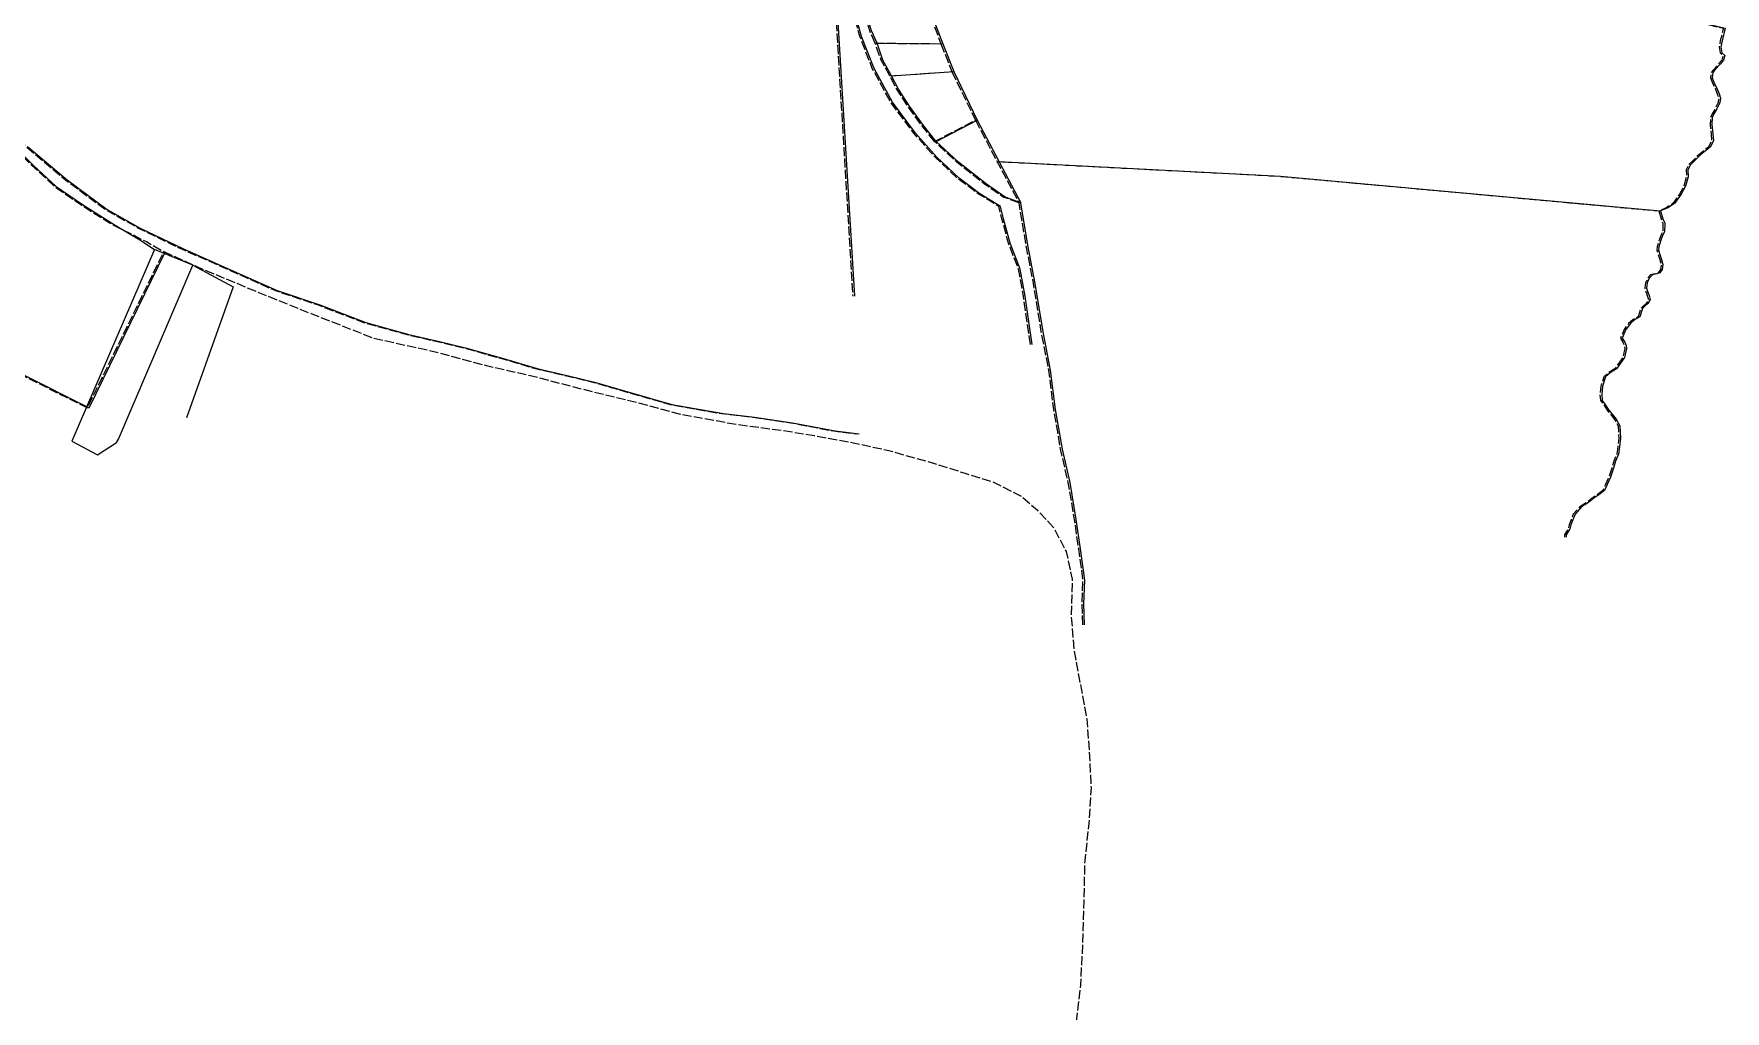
# Model space of a CAD drawing. Header units: millimetres. Extents: x 581621 to 602053, y 1331411 to 1340683.
# Drawn here: x 589759 to 591993, y 1333645 to 1334935 of the extents above; entities that cross this region are included whole.
import ezdxf

# ---------------------------------------------------------------- set-up
doc = ezdxf.new("R2010")
doc.units = ezdxf.units.MM
doc.linetypes.add('ACAD_ISO02W100', pattern=[15, 12, -3])
doc.layers.add('FONDO_MANAGUA', color=8, linetype='ACAD_ISO02W100')
doc.layers.add('Level 50', color=7, linetype='Continuous', lineweight=0)
doc.layers.add('PARCELAS', color=7, linetype='Continuous', lineweight=0)

msp = doc.modelspace()

# ---------------------------------------------------------------- linework, layer by layer
at = {"layer": 'FONDO_MANAGUA', "color": 1}
for p, q in [((590819, 1334950.5), (590840.8, 1334589)), ((590943.4, 1334958.6), (590957.3, 1334922.2)), ((590870.6, 1334922.9), (590957.3, 1334922.2)), ((590957.3, 1334922.2), (590971.9, 1334885.3)), ((590889.8, 1334879.6), (590971.9, 1334885.3)), ((590971.9, 1334885.3), (591002.8, 1334821.1)), ((590948.8, 1334793), (591002.8, 1334821.1)), ((591002.8, 1334821.1), (591060.5, 1334712.1))]:
    msp.add_line(p, q, dxfattribs=at)
at = {"layer": 'FONDO_MANAGUA', "color": 1, "flags": 128}
for points in [[(589865.3, 1335298.8), (589840.1, 1335282.4), (589825, 1335267.4), (589801.6, 1335246.6), (589789.6, 1335228.8), (589780.2, 1335214.6), (589765.9, 1335200.1), (589743.5, 1335181.6), (589701.3, 1335162.3), (589663.1, 1335145.6), (589621.3, 1335127.1), (589576, 1335107.4), (589523.1, 1335083.6), (589484.7, 1335064.9), (589526.3, 1335025.1), (589563, 1334985.6), (589603.9, 1334944.5), (589651.8, 1334887.7), (589701.7, 1334834.4), (589748.9, 1334786.5), (589801.2, 1334742.3), (589854, 1334703.3), (589897.6, 1334678.8), (589954.5, 1334651.2), (590012.9, 1334625.6), (590078.4, 1334596.2), (590134.8, 1334577.3), (590195.3, 1334554), (590252.4, 1334538.1), (590292.6, 1334528.9), (590327.1, 1334520.6), (590377.4, 1334506.5), (590421.9, 1334493.2), (590463.3, 1334483.7), (590497.4, 1334475.5), (590544.6, 1334461.7), (590599.5, 1334446), (590667.8, 1334433.9), (590709, 1334429), (590759.1, 1334421.8), (590815.5, 1334410.9), (590847, 1334407.1)], [(591075.6, 1334524.9), (591066.3, 1334588.7), (591059.8, 1334624.4), (591046.4, 1334659), (591037.8, 1334691.1), (591033.8, 1334707.3), (591006.4, 1334724.2), (590979, 1334744.6), (590949.5, 1334772.4), (590921.4, 1334804), (590891, 1334845), (590866.7, 1334889.4), (590850.3, 1334931.9), (590843.2, 1334957.1)], [(590870.6, 1334922.9), (590863.3, 1334939.2), (590856.9, 1334960.1)], [(591970.6, 1334947.5), (591990.7, 1334942.6), (591986.6, 1334926.1), (591985.1, 1334918.2), (591986.3, 1334910.3), (591990.1, 1334906.5), (591988.6, 1334900.4), (591984, 1334895.1), (591977.6, 1334887.9), (591974.6, 1334884.1), (591973.5, 1334877.3)], [(590889.8, 1334879.6), (590878.4, 1334900.3), (590870.6, 1334922.9)], [(589631.7, 1334893.6), (589681.9, 1334842.1), (589714.6, 1334803.6), (589756.5, 1334761.5), (589786.7, 1334733.7), (589821.4, 1334709.7), (589864.6, 1334682.4), (589908, 1334661), (589931.1, 1334647.7)], [(590948.8, 1334793), (590931.8, 1334814.4), (590913.6, 1334839.6), (590898.9, 1334862.3), (590889.8, 1334879.6)], [(591973.5, 1334877.3), (591976.8, 1334869.4), (591979.8, 1334863.3), (591982.6, 1334856.1), (591984.4, 1334850.5), (591983.6, 1334844.7), (591979.5, 1334836), (591975.7, 1334829.4), (591973.6, 1334824.6), (591973.1, 1334815.5), (591974.4, 1334803.2), (591975.1, 1334793.8), (591970.8, 1334785.7), (591964.6, 1334780.6), (591958, 1334775.5), (591950.4, 1334767.7), (591944.8, 1334762.3), (591941.5, 1334755.7), (591941.9, 1334746.6), (591938.4, 1334734.1), (591932.7, 1334723.4), (591923.8, 1334711), (591914.9, 1334705.4), (591905.5, 1334701.4)], [(591060.5, 1334712.1), (591039.7, 1334719.8), (591015, 1334736.6), (590978.3, 1334765.7), (590948.8, 1334793)], [(591031.6, 1334766.6), (591403.5, 1334747.3), (591630.2, 1334726.7), (591905.5, 1334701.4)], [(591144.8, 1334155.1), (591143.6, 1334182.5), (591145, 1334214.1), (591139.2, 1334255.3), (591133.7, 1334294.2), (591125.5, 1334342.8), (591115.4, 1334386.9), (591106.4, 1334439.1), (591099.9, 1334491.2), (591089.8, 1334541.9), (591079.6, 1334605.7), (591069.8, 1334656.1), (591060.5, 1334712.1)], [(591905.5, 1334701.4), (591908.3, 1334690.9), (591910.8, 1334685.1), (591910.5, 1334673.6), (591907.9, 1334669.1), (591905.4, 1334661.7), (591903.1, 1334653.8), (591902.6, 1334649.5), (591904.8, 1334642.4), (591906.6, 1334637.3), (591908.4, 1334630.6), (591907.6, 1334624), (591904.5, 1334619.7), (591900.5, 1334618.5), (591894.6, 1334617.2), (591890.5, 1334612.6), (591887.7, 1334606.3), (591886.7, 1334599.4), (591889, 1334592.8), (591890.2, 1334589.7), (591891.7, 1334584.6), (591888.7, 1334579), (591884.8, 1334575.7), (591881.3, 1334572.4), (591878.2, 1334561.5), (591871.1, 1334557.7), (591865.5, 1334552.9), (591859.6, 1334545), (591854.7, 1334533.3), (591858, 1334528), (591859.8, 1334523.9), (591860.3, 1334519.6), (591857.7, 1334507.9), (591852.6, 1334500.5), (591847.3, 1334492.9), (591838.6, 1334487.6), (591832.8, 1334482.2), (591828.7, 1334470), (591827.6, 1334458.8), (591828.4, 1334451), (591831.9, 1334446.4), (591837.2, 1334438.2), (591843.3, 1334430.8), (591846.9, 1334426.2), (591851.7, 1334417.8), (591852.4, 1334401.3), (591851.1, 1334390.1), (591849.8, 1334380.2), (591846, 1334371), (591843.2, 1334361.6), (591839.3, 1334349.9), (591835, 1334340.3), (591831.4, 1334332.4), (591823.7, 1334326.6), (591817.4, 1334322), (591810.3, 1334316.4), (591801.1, 1334310.8), (591792.4, 1334301.2), (591789.6, 1334293.8), (591787, 1334287), (591785.5, 1334281.6), (591780.9, 1334274), (591780.7, 1334270.7)], [(589390.8, 1334661.8), (589830.1, 1334441.4), (589931.1, 1334647.7)], [(589931.1, 1334647.7), (589984.4, 1334623.7), (590051.5, 1334595.8), (590128.7, 1334564.6), (590207.9, 1334533.6), (590287.7, 1334515.9), (590357.3, 1334497.2), (590417, 1334483.8), (590480.3, 1334467.1), (590559.8, 1334447.6), (590615.2, 1334432.7), (590687.4, 1334419.6), (590748.9, 1334411.6), (590789.8, 1334404.9), (590841.4, 1334395.4), (590888.4, 1334385.1), (590947.6, 1334368.4), (590987.7, 1334355.6), (591026.6, 1334343.3), (591063.4, 1334324.7), (591084.4, 1334306.8), (591105.7, 1334284.1), (591122.7, 1334251.8), (591130.7, 1334215.1), (591129.4, 1334166.5), (591132.8, 1334121.5), (591142.4, 1334071.1), (591149.9, 1334030.4), (591153.1, 1333989.4), (591155.5, 1333939.8), (591152.6, 1333892.5), (591147.2, 1333843.9), (591145.8, 1333790.3), (591144.4, 1333734.3), (591141.4, 1333679.3), (591134.7, 1333621.1), (591122.1, 1333566.4), (591113.8, 1333516.6), (591108.2, 1333480.5), (591104, 1333438.8), (591098.1, 1333412.3), (591099.5, 1333373.6), (591109.1, 1333340), (591123.5, 1333299.6), (591149.1, 1333255.8), (591170.1, 1333214), (591186, 1333177.6), (591202.4, 1333132.8), (591213.5, 1333096.6), (591232, 1333056.4), (591248.1, 1333014.9)]]:
    msp.add_lwpolyline(points, dxfattribs=at)
at = {"layer": 'Level 50', "color": 1, "linetype": 'Continuous', "lineweight": -3}
msp.add_lwpolyline([(589832.4, 1334441.4), (589933.4, 1334647.7)], dxfattribs=at)
at = {"layer": 'PARCELAS', "color": 1, "linetype": 'Continuous', "lineweight": -3}
for p, q in [((590821.3, 1334950.5), (590843.1, 1334589)), ((590945.7, 1334958.6), (590959.6, 1334922.2)), ((590872.9, 1334922.9), (590959.6, 1334922.2)), ((590959.6, 1334922.2), (590974.2, 1334885.3)), ((590892.1, 1334879.6), (590974.2, 1334885.3)), ((590974.2, 1334885.3), (591005.1, 1334821.1)), ((590951.1, 1334793), (591005.1, 1334821.1)), ((591005.1, 1334821.1), (591062.8, 1334712.1))]:
    msp.add_line(p, q, dxfattribs=at)
for points in [[(591077.8, 1334524.9), (591068.6, 1334588.7), (591062.1, 1334624.4), (591048.7, 1334659), (591040.1, 1334691.1), (591036.1, 1334707.4), (591008.7, 1334724.2), (590981.3, 1334744.6), (590951.8, 1334772.4), (590923.7, 1334804), (590893.3, 1334845), (590869, 1334889.4), (590852.6, 1334931.9), (590845.5, 1334957.1)], [(590872.9, 1334922.9), (590865.5, 1334939.2), (590859.2, 1334960.1)], [(591972.9, 1334947.5), (591993, 1334942.6), (591988.9, 1334926.1), (591987.3, 1334918.2), (591988.6, 1334910.3), (591992.4, 1334906.5), (591990.9, 1334900.4), (591986.3, 1334895.1), (591979.9, 1334888), (591976.8, 1334884.1), (591975.8, 1334877.3)], [(590892.1, 1334879.6), (590880.7, 1334900.3), (590872.9, 1334922.9)], [(589634, 1334893.6), (589684.2, 1334842.1), (589716.9, 1334803.6), (589758.8, 1334761.5), (589789, 1334733.7), (589823.7, 1334709.7), (589866.9, 1334682.4), (589899.3, 1334663.3), (589918.7, 1334650.3)], [(590951.1, 1334793), (590934.1, 1334814.4), (590915.9, 1334839.7), (590901.2, 1334862.3), (590892.1, 1334879.6)], [(591975.8, 1334877.3), (591979.1, 1334869.4), (591982.1, 1334863.3), (591984.9, 1334856.1), (591986.7, 1334850.5), (591985.9, 1334844.7), (591981.8, 1334836.1), (591978, 1334829.4), (591975.9, 1334824.6), (591975.4, 1334815.5), (591976.7, 1334803.2), (591977.4, 1334793.8), (591973.1, 1334785.7), (591966.9, 1334780.6), (591960.3, 1334775.6), (591952.7, 1334767.7), (591947.1, 1334762.4), (591943.7, 1334755.7), (591944.2, 1334746.6), (591940.6, 1334734.1), (591935, 1334723.5), (591926.1, 1334711), (591917.2, 1334705.4), (591907.8, 1334701.4)], [(591062.8, 1334712.1), (591042, 1334719.8), (591017.3, 1334736.7), (590980.5, 1334765.7), (590951.1, 1334793)], [(589751.2, 1334786.5), (589803.5, 1334742.4), (589856.3, 1334703.3), (589899.9, 1334678.8), (589956.8, 1334651.2), (590015.2, 1334625.6), (590080.7, 1334596.2), (590137.1, 1334577.3), (590197.6, 1334554), (590254.7, 1334538.1), (590294.9, 1334528.9), (590329.4, 1334520.6), (590379.7, 1334506.5), (590424.2, 1334493.2), (590465.6, 1334483.7), (590499.6, 1334475.5), (590546.9, 1334461.7), (590601.8, 1334446), (590670.1, 1334433.9), (590711.3, 1334429), (590761.4, 1334421.8), (590817.8, 1334410.9), (590849.3, 1334407.1)], [(591033.9, 1334766.6), (591405.8, 1334747.3), (591632.5, 1334726.7), (591907.8, 1334701.4)], [(591147.1, 1334155.1), (591145.9, 1334182.5), (591147.3, 1334214.1), (591141.5, 1334255.3), (591136, 1334294.2), (591127.8, 1334342.9), (591117.7, 1334386.9), (591108.7, 1334439.1), (591102.2, 1334491.2), (591092.1, 1334541.9), (591081.9, 1334605.8), (591072.1, 1334656.1), (591062.8, 1334712.1)], [(591907.8, 1334701.4), (591910.5, 1334690.9), (591913.1, 1334685.1), (591912.8, 1334673.6), (591910.2, 1334669.1), (591907.7, 1334661.7), (591905.4, 1334653.8), (591904.9, 1334649.5), (591907.1, 1334642.4), (591908.9, 1334637.3), (591910.7, 1334630.7), (591909.9, 1334624), (591906.8, 1334619.7), (591902.7, 1334618.5), (591896.9, 1334617.2), (591892.8, 1334612.6), (591890, 1334606.3), (591889, 1334599.4), (591891.2, 1334592.8), (591892.5, 1334589.7), (591894, 1334584.6), (591891, 1334579.1), (591887.1, 1334575.8), (591883.6, 1334572.5), (591880.5, 1334561.5), (591873.4, 1334557.7), (591867.8, 1334552.9), (591861.9, 1334545), (591857, 1334533.3), (591860.3, 1334528), (591862.1, 1334523.9), (591862.6, 1334519.6), (591860, 1334507.9), (591854.9, 1334500.5), (591849.6, 1334492.9), (591840.9, 1334487.6), (591835.1, 1334482.2), (591831, 1334470), (591829.9, 1334458.9), (591830.7, 1334451), (591834.2, 1334446.4), (591839.5, 1334438.2), (591845.6, 1334430.8), (591849.2, 1334426.3), (591854, 1334417.8), (591854.7, 1334401.3), (591853.4, 1334390.1), (591852.1, 1334380.2), (591848.3, 1334371), (591845.4, 1334361.6), (591841.6, 1334349.9), (591837.3, 1334340.3), (591833.7, 1334332.4), (591826, 1334326.6), (591819.7, 1334322), (591812.5, 1334316.4), (591803.4, 1334310.9), (591794.7, 1334301.2), (591791.9, 1334293.8), (591789.3, 1334287), (591787.8, 1334281.6), (591783.2, 1334274), (591782.9, 1334270.7)], [(589393.1, 1334661.8), (589832.4, 1334441.4)], [(589969.5, 1334629.6), (590022.6, 1334601.2), (589960.9, 1334428.2)]]:
    msp.add_lwpolyline(points, dxfattribs=at)
msp.add_lwpolyline([(589969.5, 1334629.6), (589918.7, 1334650.3), (589809.7, 1334397.3), (589843.6, 1334379.5), (589868.6, 1334395.5), (589871, 1334399.9)], close=True, dxfattribs=at)

doc.saveas('drawing.dxf')
